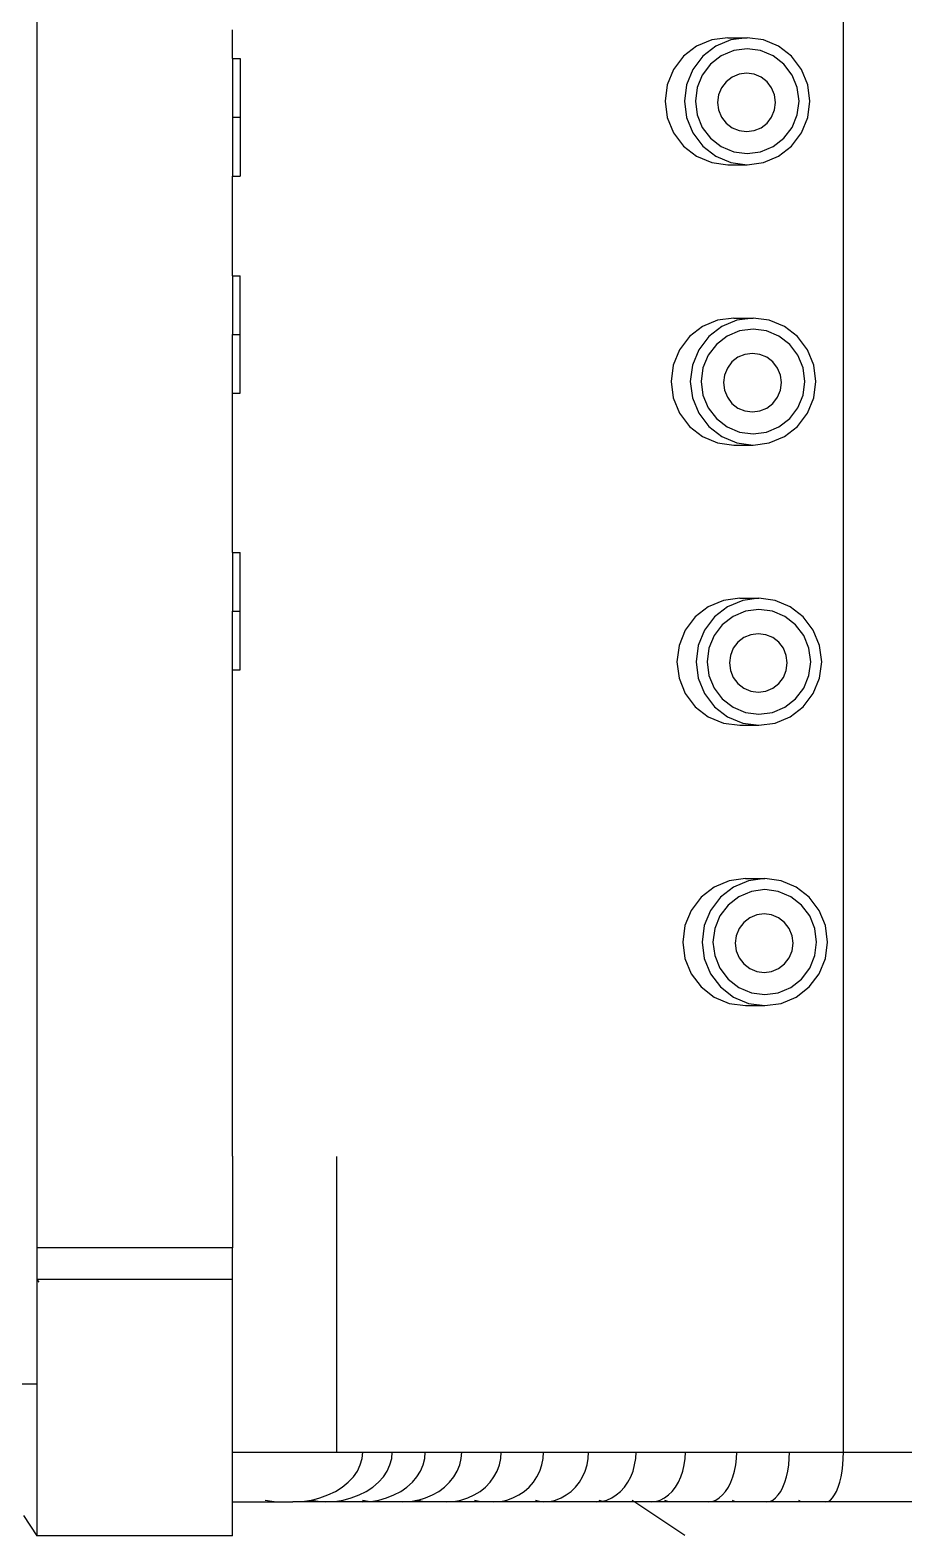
# Model space of a CAD drawing. Header units: millimetres. Extents: x 1380494 to 2061523, y -305664 to -174999.
# Drawn here: x 2013966.8 to 2014084.4, y -276648.5 to -276446 of the extents above; entities that cross this region are included whole.
import ezdxf

# ---------------------------------------------------------------- set-up
doc = ezdxf.new("R2010")
doc.units = ezdxf.units.MM
doc.header["$LTSCALE"] = 600
doc.header["$MEASUREMENT"] = 0
doc.layers.add('medical equipment', color=171, linetype='Continuous', lineweight=25)

msp = doc.modelspace()

# ---------------------------------------------------------------- linework, layer by layer
at = {"layer": 'medical equipment'}
for p, q in [((2014076.2979, -276637.2354), (2014076.2979, -276192.2024)), ((2013967.7268, -276205.7427), (2013967.7268, -276609.7352)), ((2013994.0664, -276449.7871), (2013994.0664, -276445.9402)), ((2014060.7608, -276446.9867), (2014058.5738, -276447.2777)), ((2014060.7608, -276446.9867), (2014063.3495, -276446.9867)), ((2014063.3495, -276446.9867), (2014061.1625, -276447.2777)), ((2014065.5365, -276447.2777), (2014063.3495, -276446.9867)), ((2014056.5358, -276448.1311), (2014054.7858, -276449.4885)), ((2014058.5738, -276447.2777), (2014056.5358, -276448.1311)), ((2014059.1245, -276448.1311), (2014057.3744, -276449.4885)), ((2014061.1625, -276447.2777), (2014059.1245, -276448.1311)), ((2014061.5438, -276448.7164), (2014059.8612, -276449.4209)), ((2014063.3495, -276448.4761), (2014061.5438, -276448.7164)), ((2014065.1551, -276448.7164), (2014063.3495, -276448.4761)), ((2014066.8378, -276449.4209), (2014065.1551, -276448.7164)), ((2014067.5745, -276448.1311), (2014065.5365, -276447.2777)), ((2014069.3245, -276449.4885), (2014067.5745, -276448.1311)), ((2013994.0664, -276449.7871), (2013995.12, -276449.7871)), ((2013994.0664, -276449.7871), (2013994.0664, -276457.689)), ((2013995.12, -276449.7871), (2013995.12, -276457.689)), ((2014054.7858, -276449.4885), (2014053.4429, -276451.2575)), ((2014057.3744, -276449.4885), (2014056.0316, -276451.2575)), ((2014058.4163, -276450.5416), (2014057.3076, -276452.0022)), ((2014059.8612, -276449.4209), (2014058.4163, -276450.5416)), ((2014068.2827, -276450.5416), (2014066.8378, -276449.4209)), ((2014069.3914, -276452.0022), (2014068.2827, -276450.5416)), ((2014070.6674, -276451.2575), (2014069.3245, -276449.4885)), ((2014053.4429, -276451.2575), (2014052.5988, -276453.3176)), ((2014056.0316, -276451.2575), (2014055.1874, -276453.3176)), ((2014057.3076, -276452.0022), (2014056.6106, -276453.7031)), ((2014060.5102, -276452.8987), (2014059.8911, -276453.7142)), ((2014061.317, -276452.2729), (2014060.5102, -276452.8987)), ((2014062.2566, -276451.8795), (2014061.317, -276452.2729)), ((2014063.2649, -276451.7453), (2014062.2566, -276451.8795)), ((2014064.2731, -276451.8795), (2014063.2649, -276451.7453)), ((2014065.2127, -276452.2729), (2014064.2731, -276451.8795)), ((2014066.0195, -276452.8987), (2014065.2127, -276452.2729)), ((2014066.6386, -276453.7142), (2014066.0195, -276452.8987)), ((2014070.0883, -276453.7031), (2014069.3914, -276452.0022)), ((2014071.5115, -276453.3176), (2014070.6674, -276451.2575)), ((2014052.5988, -276453.3176), (2014052.3108, -276455.5283)), ((2014055.1874, -276453.3176), (2014054.8995, -276455.5283)), ((2014056.6106, -276453.7031), (2014056.3729, -276455.5283)), ((2014059.502, -276454.664), (2014059.3692, -276455.6831)), ((2014059.8911, -276453.7142), (2014059.502, -276454.664)), ((2014067.0277, -276454.664), (2014066.6386, -276453.7142)), ((2014067.1605, -276455.6831), (2014067.0277, -276454.664)), ((2014070.326, -276455.5283), (2014070.0883, -276453.7031)), ((2014071.7995, -276455.5283), (2014071.5115, -276453.3176)), ((2014052.3108, -276455.5283), (2014052.5988, -276457.739)), ((2014054.8995, -276455.5283), (2014055.1874, -276457.739)), ((2014056.3729, -276455.5283), (2014056.6106, -276457.3536)), ((2014059.3692, -276455.6831), (2014059.502, -276456.7023)), ((2014059.502, -276456.7023), (2014059.8911, -276457.6521)), ((2014066.6386, -276457.6521), (2014067.0277, -276456.7023)), ((2014067.0277, -276456.7023), (2014067.1605, -276455.6831)), ((2014070.0883, -276457.3536), (2014070.326, -276455.5283)), ((2014071.5115, -276457.739), (2014071.7995, -276455.5283)), ((2013994.0664, -276457.689), (2013995.12, -276457.689)), ((2013994.0664, -276457.689), (2013994.0664, -276465.5909)), ((2013995.12, -276457.689), (2013995.12, -276465.5909)), ((2014052.5988, -276457.739), (2014053.4429, -276459.7991)), ((2014055.1874, -276457.739), (2014056.0316, -276459.7991)), ((2014056.6106, -276457.3536), (2014057.3076, -276459.0544)), ((2014057.3076, -276459.0544), (2014058.4163, -276460.515)), ((2014059.8911, -276457.6521), (2014060.5102, -276458.4676)), ((2014060.5102, -276458.4676), (2014061.317, -276459.0934)), ((2014061.317, -276459.0934), (2014062.2566, -276459.4868)), ((2014064.2731, -276459.4868), (2014065.2127, -276459.0934)), ((2014065.2127, -276459.0934), (2014066.0195, -276458.4676)), ((2014066.0195, -276458.4676), (2014066.6386, -276457.6521)), ((2014068.2827, -276460.515), (2014069.3914, -276459.0544)), ((2014069.3914, -276459.0544), (2014070.0883, -276457.3536)), ((2014070.6674, -276459.7991), (2014071.5115, -276457.739)), ((2014053.4429, -276459.7991), (2014054.7858, -276461.5681)), ((2014056.0316, -276459.7991), (2014057.3744, -276461.5681)), ((2014058.4163, -276460.515), (2014059.8612, -276461.6357)), ((2014062.2566, -276459.4868), (2014063.2649, -276459.621)), ((2014063.2649, -276459.621), (2014064.2731, -276459.4868)), ((2014066.8378, -276461.6357), (2014068.2827, -276460.515)), ((2014069.3245, -276461.5681), (2014070.6674, -276459.7991)), ((2014054.7858, -276461.5681), (2014056.5358, -276462.9256)), ((2014056.5358, -276462.9256), (2014058.5738, -276463.7789)), ((2014057.3744, -276461.5681), (2014059.1245, -276462.9256)), ((2014059.1245, -276462.9256), (2014061.1625, -276463.7789)), ((2014059.8612, -276461.6357), (2014061.5438, -276462.3402)), ((2014061.5438, -276462.3402), (2014063.3495, -276462.5805)), ((2014063.3495, -276462.5805), (2014065.1551, -276462.3402)), ((2014065.1551, -276462.3402), (2014066.8378, -276461.6357)), ((2014065.5365, -276463.7789), (2014067.5745, -276462.9256)), ((2014067.5745, -276462.9256), (2014069.3245, -276461.5681)), ((2014058.5738, -276463.7789), (2014060.7608, -276464.0699)), ((2014060.7608, -276464.0699), (2014063.3495, -276464.0699)), ((2014061.1625, -276463.7789), (2014063.3495, -276464.0699)), ((2014063.3495, -276464.0699), (2014065.5365, -276463.7789)), ((2013994.0664, -276465.5909), (2013995.12, -276465.5909)), ((2013994.0664, -276479.0082), (2013994.0664, -276465.5909)), ((2013994.0664, -276479.0082), (2013995.12, -276479.0082)), ((2013994.0664, -276479.0082), (2013994.0664, -276486.9101)), ((2013995.12, -276486.9101), (2013995.12, -276479.0082)), ((2014059.3627, -276484.9777), (2014057.3247, -276485.8311)), ((2014061.5497, -276484.6867), (2014059.3627, -276484.9777)), ((2014061.9514, -276484.9777), (2014059.9134, -276485.8311)), ((2014061.5497, -276484.6867), (2014064.1384, -276484.6867)), ((2014064.1384, -276484.6867), (2014061.9514, -276484.9777)), ((2014066.3254, -276484.9777), (2014064.1384, -276484.6867)), ((2014068.3634, -276485.8311), (2014066.3254, -276484.9777)), ((2013994.0664, -276486.9101), (2013995.12, -276486.9101)), ((2013994.0664, -276494.8119), (2013994.0664, -276486.9101)), ((2013995.12, -276494.8119), (2013995.12, -276486.9101)), ((2014055.5747, -276487.1885), (2014054.2318, -276488.9575)), ((2014057.3247, -276485.8311), (2014055.5747, -276487.1885)), ((2014058.1633, -276487.1885), (2014056.8205, -276488.9575)), ((2014059.9134, -276485.8311), (2014058.1633, -276487.1885)), ((2014060.6501, -276487.1209), (2014059.2052, -276488.2416)), ((2014062.3327, -276486.4164), (2014060.6501, -276487.1209)), ((2014064.1384, -276486.1761), (2014062.3327, -276486.4164)), ((2014065.9441, -276486.4164), (2014064.1384, -276486.1761)), ((2014067.6267, -276487.1209), (2014065.9441, -276486.4164)), ((2014069.0716, -276488.2416), (2014067.6267, -276487.1209)), ((2014070.1134, -276487.1885), (2014068.3634, -276485.8311)), ((2014071.4563, -276488.9575), (2014070.1134, -276487.1885)), ((2014054.2318, -276488.9575), (2014053.3877, -276491.0176)), ((2014056.8205, -276488.9575), (2014055.9763, -276491.0176)), ((2014059.2052, -276488.2416), (2014058.0965, -276489.7022)), ((2014063.0455, -276489.5795), (2014062.106, -276489.9729)), ((2014064.0538, -276489.4453), (2014063.0455, -276489.5795)), ((2014065.062, -276489.5795), (2014064.0538, -276489.4453)), ((2014066.0016, -276489.9729), (2014065.062, -276489.5795)), ((2014070.1803, -276489.7022), (2014069.0716, -276488.2416)), ((2014072.3004, -276491.0176), (2014071.4563, -276488.9575)), ((2014053.3877, -276491.0176), (2014053.0998, -276493.2283)), ((2014055.9763, -276491.0176), (2014055.6884, -276493.2283)), ((2014057.3995, -276491.4031), (2014057.1618, -276493.2283)), ((2014058.0965, -276489.7022), (2014057.3995, -276491.4031)), ((2014060.6801, -276491.4142), (2014060.2909, -276492.3639)), ((2014061.2991, -276490.5987), (2014060.6801, -276491.4142)), ((2014062.106, -276489.9729), (2014061.2991, -276490.5987)), ((2014066.8084, -276490.5987), (2014066.0016, -276489.9729)), ((2014067.4275, -276491.4142), (2014066.8084, -276490.5987)), ((2014067.8167, -276492.3639), (2014067.4275, -276491.4142)), ((2014070.8772, -276491.4031), (2014070.1803, -276489.7022)), ((2014071.115, -276493.2283), (2014070.8772, -276491.4031)), ((2014072.5884, -276493.2283), (2014072.3004, -276491.0176)), ((2014053.0998, -276493.2283), (2014053.3877, -276495.439)), ((2014055.6884, -276493.2283), (2014055.9763, -276495.439)), ((2014057.1618, -276493.2283), (2014057.3995, -276495.0536)), ((2014060.2909, -276492.3639), (2014060.1581, -276493.3831)), ((2014060.1581, -276493.3831), (2014060.2909, -276494.4023)), ((2014067.9494, -276493.3831), (2014067.8167, -276492.3639)), ((2014067.8167, -276494.4023), (2014067.9494, -276493.3831)), ((2014070.8772, -276495.0536), (2014071.115, -276493.2283)), ((2014072.3004, -276495.439), (2014072.5884, -276493.2283)), ((2013994.0664, -276494.8119), (2013995.12, -276494.8119)), ((2013994.0664, -276516.2253), (2013994.0664, -276494.8119)), ((2014053.3877, -276495.439), (2014054.2318, -276497.4991)), ((2014055.9763, -276495.439), (2014056.8205, -276497.4991)), ((2014057.3995, -276495.0536), (2014058.0965, -276496.7544)), ((2014060.2909, -276494.4023), (2014060.6801, -276495.3521)), ((2014060.6801, -276495.3521), (2014061.2991, -276496.1676)), ((2014066.8084, -276496.1676), (2014067.4275, -276495.3521)), ((2014067.4275, -276495.3521), (2014067.8167, -276494.4023)), ((2014070.1803, -276496.7544), (2014070.8772, -276495.0536)), ((2014071.4563, -276497.4991), (2014072.3004, -276495.439)), ((2014054.2318, -276497.4991), (2014055.5747, -276499.2681)), ((2014056.8205, -276497.4991), (2014058.1633, -276499.2681)), ((2014058.0965, -276496.7544), (2014059.2052, -276498.215)), ((2014061.2991, -276496.1676), (2014062.106, -276496.7934)), ((2014062.106, -276496.7934), (2014063.0455, -276497.1868)), ((2014063.0455, -276497.1868), (2014064.0538, -276497.321)), ((2014064.0538, -276497.321), (2014065.062, -276497.1868)), ((2014065.062, -276497.1868), (2014066.0016, -276496.7934)), ((2014066.0016, -276496.7934), (2014066.8084, -276496.1676)), ((2014069.0716, -276498.215), (2014070.1803, -276496.7544)), ((2014070.1134, -276499.2681), (2014071.4563, -276497.4991)), ((2014055.5747, -276499.2681), (2014057.3247, -276500.6256)), ((2014058.1633, -276499.2681), (2014059.9134, -276500.6256)), ((2014059.2052, -276498.215), (2014060.6501, -276499.3357)), ((2014060.6501, -276499.3357), (2014062.3327, -276500.0402)), ((2014065.9441, -276500.0402), (2014067.6267, -276499.3357)), ((2014067.6267, -276499.3357), (2014069.0716, -276498.215)), ((2014068.3634, -276500.6256), (2014070.1134, -276499.2681)), ((2014057.3247, -276500.6256), (2014059.3627, -276501.4789)), ((2014059.3627, -276501.4789), (2014061.5497, -276501.7699)), ((2014059.9134, -276500.6256), (2014061.9514, -276501.4789)), ((2014061.5497, -276501.7699), (2014064.1384, -276501.7699)), ((2014061.9514, -276501.4789), (2014064.1384, -276501.7699)), ((2014062.3327, -276500.0402), (2014064.1384, -276500.2805)), ((2014064.1384, -276500.2805), (2014065.9441, -276500.0402)), ((2014064.1384, -276501.7699), (2014066.3254, -276501.4789)), ((2014066.3254, -276501.4789), (2014068.3634, -276500.6256)), ((2013994.0664, -276516.2253), (2013995.12, -276516.2253)), ((2013994.0664, -276516.2253), (2013994.0664, -276524.1272)), ((2013995.12, -276524.1272), (2013995.12, -276516.2253)), ((2014058.1136, -276523.5311), (2014056.3636, -276524.8885)), ((2014060.1516, -276522.6777), (2014058.1136, -276523.5311)), ((2014060.7023, -276523.5311), (2014058.9523, -276524.8885)), ((2014062.3386, -276522.3867), (2014060.1516, -276522.6777)), ((2014062.7403, -276522.6777), (2014060.7023, -276523.5311)), ((2014062.3386, -276522.3867), (2014064.9273, -276522.3867)), ((2014064.9273, -276522.3867), (2014062.7403, -276522.6777)), ((2014064.9273, -276523.8761), (2014063.1216, -276524.1164)), ((2014067.1143, -276522.6777), (2014064.9273, -276522.3867)), ((2014066.733, -276524.1164), (2014064.9273, -276523.8761)), ((2014069.1523, -276523.5311), (2014067.1143, -276522.6777)), ((2014070.9023, -276524.8885), (2014069.1523, -276523.5311)), ((2013994.0664, -276524.1272), (2013995.12, -276524.1272)), ((2013994.0664, -276532.029), (2013994.0664, -276524.1272)), ((2013995.12, -276532.029), (2013995.12, -276524.1272)), ((2014056.3636, -276524.8885), (2014055.0207, -276526.6575)), ((2014058.9523, -276524.8885), (2014057.6094, -276526.6575)), ((2014059.9941, -276525.9416), (2014058.8854, -276527.4022)), ((2014061.439, -276524.8209), (2014059.9941, -276525.9416)), ((2014063.1216, -276524.1164), (2014061.439, -276524.8209)), ((2014068.4156, -276524.8209), (2014066.733, -276524.1164)), ((2014069.8605, -276525.9416), (2014068.4156, -276524.8209)), ((2014070.9692, -276527.4022), (2014069.8605, -276525.9416)), ((2014072.2452, -276526.6575), (2014070.9023, -276524.8885)), ((2014055.0207, -276526.6575), (2014054.1766, -276528.7176)), ((2014057.6094, -276526.6575), (2014056.7652, -276528.7176)), ((2014058.8854, -276527.4022), (2014058.1884, -276529.1031)), ((2014062.8949, -276527.6728), (2014062.0881, -276528.2986)), ((2014063.8344, -276527.2795), (2014062.8949, -276527.6728)), ((2014064.8427, -276527.1453), (2014063.8344, -276527.2795)), ((2014065.8509, -276527.2795), (2014064.8427, -276527.1453)), ((2014066.7905, -276527.6728), (2014065.8509, -276527.2795)), ((2014067.5973, -276528.2986), (2014066.7905, -276527.6728)), ((2014071.6661, -276529.1031), (2014070.9692, -276527.4022)), ((2014073.0893, -276528.7176), (2014072.2452, -276526.6575)), ((2014054.1766, -276528.7176), (2014053.8887, -276530.9283)), ((2014056.7652, -276528.7176), (2014056.4773, -276530.9283)), ((2014058.1884, -276529.1031), (2014057.9507, -276530.9283)), ((2014061.0798, -276530.0639), (2014060.9471, -276531.0831)), ((2014061.469, -276529.1142), (2014061.0798, -276530.0639)), ((2014062.0881, -276528.2986), (2014061.469, -276529.1142)), ((2014068.2164, -276529.1142), (2014067.5973, -276528.2986)), ((2014068.6056, -276530.0639), (2014068.2164, -276529.1142)), ((2014068.7383, -276531.0831), (2014068.6056, -276530.0639)), ((2014071.9039, -276530.9283), (2014071.6661, -276529.1031)), ((2014073.3773, -276530.9283), (2014073.0893, -276528.7176)), ((2013994.0664, -276532.029), (2013995.12, -276532.029)), ((2013994.0664, -276597.442), (2013994.0664, -276532.029)), ((2014053.8887, -276530.9283), (2014054.1766, -276533.139)), ((2014056.4773, -276530.9283), (2014056.7652, -276533.139)), ((2014057.9507, -276530.9283), (2014058.1884, -276532.7536)), ((2014060.9471, -276531.0831), (2014061.0798, -276532.1023)), ((2014061.0798, -276532.1023), (2014061.469, -276533.0521)), ((2014068.2164, -276533.0521), (2014068.6056, -276532.1023)), ((2014068.6056, -276532.1023), (2014068.7383, -276531.0831)), ((2014071.6661, -276532.7536), (2014071.9039, -276530.9283)), ((2014073.0893, -276533.139), (2014073.3773, -276530.9283)), ((2014054.1766, -276533.139), (2014055.0207, -276535.1991)), ((2014056.7652, -276533.139), (2014057.6094, -276535.1991)), ((2014058.1884, -276532.7536), (2014058.8854, -276534.4544)), ((2014061.469, -276533.0521), (2014062.0881, -276533.8676)), ((2014062.0881, -276533.8676), (2014062.8949, -276534.4934)), ((2014066.7905, -276534.4934), (2014067.5973, -276533.8676)), ((2014067.5973, -276533.8676), (2014068.2164, -276533.0521)), ((2014070.9692, -276534.4544), (2014071.6661, -276532.7536)), ((2014072.2452, -276535.1991), (2014073.0893, -276533.139)), ((2014055.0207, -276535.1991), (2014056.3636, -276536.9681)), ((2014057.6094, -276535.1991), (2014058.9523, -276536.9681)), ((2014058.8854, -276534.4544), (2014059.9941, -276535.915)), ((2014059.9941, -276535.915), (2014061.439, -276537.0357)), ((2014062.8949, -276534.4934), (2014063.8344, -276534.8868)), ((2014063.8344, -276534.8868), (2014064.8427, -276535.021)), ((2014064.8427, -276535.021), (2014065.8509, -276534.8868)), ((2014065.8509, -276534.8868), (2014066.7905, -276534.4934)), ((2014068.4156, -276537.0357), (2014069.8605, -276535.915)), ((2014069.8605, -276535.915), (2014070.9692, -276534.4544)), ((2014070.9023, -276536.9681), (2014072.2452, -276535.1991)), ((2014056.3636, -276536.9681), (2014058.1136, -276538.3256)), ((2014058.9523, -276536.9681), (2014060.7023, -276538.3256)), ((2014061.439, -276537.0357), (2014063.1216, -276537.7402)), ((2014063.1216, -276537.7402), (2014064.9273, -276537.9805)), ((2014064.9273, -276537.9805), (2014066.733, -276537.7402)), ((2014066.733, -276537.7402), (2014068.4156, -276537.0357)), ((2014069.1523, -276538.3256), (2014070.9023, -276536.9681)), ((2014058.1136, -276538.3256), (2014060.1516, -276539.1789)), ((2014060.1516, -276539.1789), (2014062.3386, -276539.4699)), ((2014060.7023, -276538.3256), (2014062.7403, -276539.1789)), ((2014062.3386, -276539.4699), (2014064.9273, -276539.4699)), ((2014062.7403, -276539.1789), (2014064.9273, -276539.4699)), ((2014064.9273, -276539.4699), (2014067.1143, -276539.1789)), ((2014067.1143, -276539.1789), (2014069.1523, -276538.3256)), ((2014060.9405, -276560.3777), (2014058.9026, -276561.2311)), ((2014063.1275, -276560.0867), (2014060.9405, -276560.3777)), ((2014063.5292, -276560.3777), (2014061.4912, -276561.2311)), ((2014063.1275, -276560.0867), (2014065.7162, -276560.0867)), ((2014065.7162, -276560.0867), (2014063.5292, -276560.3777)), ((2014067.9032, -276560.3777), (2014065.7162, -276560.0867)), ((2014069.9412, -276561.2311), (2014067.9032, -276560.3777)), ((2014058.9026, -276561.2311), (2014057.1525, -276562.5885)), ((2014061.4912, -276561.2311), (2014059.7412, -276562.5885)), ((2014062.2279, -276562.5209), (2014060.783, -276563.6416)), ((2014063.9105, -276561.8164), (2014062.2279, -276562.5209)), ((2014065.7162, -276561.5761), (2014063.9105, -276561.8164)), ((2014067.5219, -276561.8164), (2014065.7162, -276561.5761)), ((2014069.2045, -276562.5209), (2014067.5219, -276561.8164)), ((2014070.6494, -276563.6416), (2014069.2045, -276562.5209)), ((2014071.6912, -276562.5885), (2014069.9412, -276561.2311)), ((2014055.8097, -276564.3575), (2014054.9655, -276566.4176)), ((2014057.1525, -276562.5885), (2014055.8097, -276564.3575)), ((2014058.3983, -276564.3575), (2014057.5541, -276566.4176)), ((2014059.7412, -276562.5885), (2014058.3983, -276564.3575)), ((2014060.783, -276563.6416), (2014059.6743, -276565.1022)), ((2014071.7581, -276565.1022), (2014070.6494, -276563.6416)), ((2014073.0341, -276564.3575), (2014071.6912, -276562.5885)), ((2014073.8783, -276566.4176), (2014073.0341, -276564.3575)), ((2014054.9655, -276566.4176), (2014054.6776, -276568.6283)), ((2014057.5541, -276566.4176), (2014057.2662, -276568.6283)), ((2014059.6743, -276565.1022), (2014058.9773, -276566.8031)), ((2014062.877, -276565.9986), (2014062.2579, -276566.8142)), ((2014063.6838, -276565.3728), (2014062.877, -276565.9986)), ((2014064.6233, -276564.9795), (2014063.6838, -276565.3728)), ((2014065.6316, -276564.8453), (2014064.6233, -276564.9795)), ((2014066.6398, -276564.9795), (2014065.6316, -276564.8453)), ((2014067.5794, -276565.3728), (2014066.6398, -276564.9795)), ((2014068.3862, -276565.9986), (2014067.5794, -276565.3728)), ((2014069.0053, -276566.8142), (2014068.3862, -276565.9986)), ((2014072.4551, -276566.8031), (2014071.7581, -276565.1022)), ((2014074.1662, -276568.6283), (2014073.8783, -276566.4176)), ((2014058.9773, -276566.8031), (2014058.7396, -276568.6283)), ((2014061.8687, -276567.7639), (2014061.736, -276568.7831)), ((2014062.2579, -276566.8142), (2014061.8687, -276567.7639)), ((2014069.3945, -276567.7639), (2014069.0053, -276566.8142)), ((2014069.5272, -276568.7831), (2014069.3945, -276567.7639)), ((2014072.6928, -276568.6283), (2014072.4551, -276566.8031)), ((2014054.6776, -276568.6283), (2014054.9655, -276570.839)), ((2014057.2662, -276568.6283), (2014057.5541, -276570.839)), ((2014058.7396, -276568.6283), (2014058.9773, -276570.4536)), ((2014058.9773, -276570.4536), (2014059.6743, -276572.1544)), ((2014061.736, -276568.7831), (2014061.8687, -276569.8023)), ((2014061.8687, -276569.8023), (2014062.2579, -276570.7521)), ((2014069.0053, -276570.7521), (2014069.3945, -276569.8023)), ((2014069.3945, -276569.8023), (2014069.5272, -276568.7831)), ((2014071.7581, -276572.1544), (2014072.4551, -276570.4536)), ((2014072.4551, -276570.4536), (2014072.6928, -276568.6283)), ((2014073.8783, -276570.839), (2014074.1662, -276568.6283)), ((2014054.9655, -276570.839), (2014055.8097, -276572.8991)), ((2014057.5541, -276570.839), (2014058.3983, -276572.8991)), ((2014059.6743, -276572.1544), (2014060.783, -276573.615)), ((2014062.2579, -276570.7521), (2014062.877, -276571.5676)), ((2014062.877, -276571.5676), (2014063.6838, -276572.1934)), ((2014063.6838, -276572.1934), (2014064.6233, -276572.5868)), ((2014064.6233, -276572.5868), (2014065.6316, -276572.721)), ((2014065.6316, -276572.721), (2014066.6398, -276572.5868)), ((2014066.6398, -276572.5868), (2014067.5794, -276572.1934)), ((2014067.5794, -276572.1934), (2014068.3862, -276571.5676)), ((2014068.3862, -276571.5676), (2014069.0053, -276570.7521)), ((2014070.6494, -276573.615), (2014071.7581, -276572.1544)), ((2014073.0341, -276572.8991), (2014073.8783, -276570.839)), ((2014055.8097, -276572.8991), (2014057.1525, -276574.6681)), ((2014057.1525, -276574.6681), (2014058.9026, -276576.0256)), ((2014058.3983, -276572.8991), (2014059.7412, -276574.6681)), ((2014059.7412, -276574.6681), (2014061.4912, -276576.0256)), ((2014060.783, -276573.615), (2014062.2279, -276574.7357)), ((2014069.2045, -276574.7357), (2014070.6494, -276573.615)), ((2014069.9412, -276576.0256), (2014071.6912, -276574.6681)), ((2014071.6912, -276574.6681), (2014073.0341, -276572.8991)), ((2014058.9026, -276576.0256), (2014060.9405, -276576.8789)), ((2014061.4912, -276576.0256), (2014063.5292, -276576.8789)), ((2014062.2279, -276574.7357), (2014063.9105, -276575.4402)), ((2014063.9105, -276575.4402), (2014065.7162, -276575.6805)), ((2014065.7162, -276575.6805), (2014067.5219, -276575.4402)), ((2014067.5219, -276575.4402), (2014069.2045, -276574.7357)), ((2014067.9032, -276576.8789), (2014069.9412, -276576.0256)), ((2014060.9405, -276576.8789), (2014063.1275, -276577.1699)), ((2014063.1275, -276577.1699), (2014065.7162, -276577.1699)), ((2014063.5292, -276576.8789), (2014065.7162, -276577.1699)), ((2014065.7162, -276577.1699), (2014067.9032, -276576.8789)), ((2013994.0664, -276597.442), (2013994.0664, -276609.7352)), ((2014008.1071, -276637.2354), (2014008.1071, -276597.4523)), ((2013994.0664, -276609.7352), (2013967.7268, -276609.7352)), ((2013967.7268, -276609.7352), (2013967.7268, -276628.0332)), ((2013994.0664, -276637.2354), (2013994.0664, -276609.7352)), ((2013994.0664, -276614.011), (2013967.7268, -276614.011)), ((2013967.7268, -276614.011), (2013967.9862, -276614.3506)), ((2013939.3298, -276628.0332), (2013967.7268, -276628.0332)), ((2013967.7268, -276628.0332), (2013967.7268, -276648.4951)), ((2013994.0664, -276643.9338), (2013994.0664, -276637.2354)), ((2013994.0664, -276637.2354), (2014008.1071, -276637.2354)), ((2014008.1071, -276637.2354), (2014011.5916, -276637.2354)), ((2014011.5117, -276638.0997), (2014011.5916, -276637.2354)), ((2014011.5916, -276637.2354), (2014015.5722, -276637.2354)), ((2014015.4959, -276638.0997), (2014015.5722, -276637.2354)), ((2014015.5722, -276637.2354), (2014020.0254, -276637.2354)), ((2014019.9533, -276638.0997), (2014020.0254, -276637.2354)), ((2014020.0254, -276637.2354), (2014024.9252, -276637.2354)), ((2014024.8578, -276638.0997), (2014024.9252, -276637.2354)), ((2014024.9252, -276637.2354), (2014030.243, -276637.2354)), ((2014030.1806, -276638.0997), (2014030.243, -276637.2354)), ((2014030.243, -276637.2354), (2014035.9477, -276637.2354)), ((2014035.8907, -276638.0997), (2014035.9477, -276637.2354)), ((2014035.9477, -276637.2354), (2014042.0058, -276637.2354)), ((2014041.9545, -276638.0997), (2014042.0058, -276637.2354)), ((2014042.0058, -276637.2354), (2014048.382, -276637.2354)), ((2014048.3367, -276638.0997), (2014048.382, -276637.2354)), ((2014048.382, -276637.2354), (2014055.0389, -276637.2354)), ((2014054.9999, -276638.0997), (2014055.0389, -276637.2354)), ((2014055.0389, -276637.2354), (2014061.9377, -276637.2354)), ((2014061.9052, -276638.0997), (2014061.9377, -276637.2354)), ((2014061.9377, -276637.2354), (2014069.0379, -276637.2354)), ((2014069.0121, -276638.0997), (2014069.0379, -276637.2354)), ((2014069.0379, -276637.2354), (2014076.2979, -276637.2354)), ((2014076.2777, -276638.0997), (2014076.2979, -276637.2354)), ((2014076.2979, -276637.2354), (2014235.2629, -276637.2354)), ((2014010.8798, -276639.7707), (2014011.2731, -276638.9495)), ((2014011.2731, -276638.9495), (2014011.5117, -276638.0997)), ((2014014.8938, -276639.7707), (2014015.2685, -276638.9495)), ((2014015.2685, -276638.9495), (2014015.4959, -276638.0997)), ((2014019.3844, -276639.7707), (2014019.7385, -276638.9495)), ((2014019.7385, -276638.9495), (2014019.9533, -276638.0997)), ((2014024.3254, -276639.7707), (2014024.6567, -276638.9495)), ((2014024.6567, -276638.9495), (2014024.8578, -276638.0997)), ((2014029.6878, -276639.7707), (2014029.9945, -276638.9495)), ((2014029.9945, -276638.9495), (2014030.1806, -276638.0997)), ((2014035.4404, -276639.7707), (2014035.7206, -276638.9495)), ((2014035.7206, -276638.9495), (2014035.8907, -276638.0997)), ((2014041.5494, -276639.7707), (2014041.8015, -276638.9495)), ((2014041.8015, -276638.9495), (2014041.9545, -276638.0997)), ((2014047.9791, -276639.7707), (2014048.2017, -276638.9495)), ((2014048.2017, -276638.9495), (2014048.3367, -276638.0997)), ((2014054.6919, -276639.7707), (2014054.8836, -276638.9495)), ((2014054.8836, -276638.9495), (2014054.9999, -276638.0997)), ((2014061.6486, -276639.7707), (2014061.8083, -276638.9495)), ((2014061.8083, -276638.9495), (2014061.9052, -276638.0997)), ((2014068.8084, -276639.7707), (2014068.9351, -276638.9495)), ((2014068.9351, -276638.9495), (2014069.0121, -276638.0997)), ((2014076.1178, -276639.7707), (2014076.2173, -276638.9495)), ((2014076.2173, -276638.9495), (2014076.2777, -276638.0997)), ((2014008.8504, -276641.929), (2014009.6583, -276641.273)), ((2014009.6583, -276641.273), (2014010.3386, -276640.5496)), ((2014010.3386, -276640.5496), (2014010.8798, -276639.7707)), ((2014012.9596, -276641.929), (2014013.7296, -276641.273)), ((2014013.7296, -276641.273), (2014014.3779, -276640.5496)), ((2014014.3779, -276640.5496), (2014014.8938, -276639.7707)), ((2014017.5568, -276641.929), (2014018.2844, -276641.273)), ((2014018.2844, -276641.273), (2014018.897, -276640.5496)), ((2014018.897, -276640.5496), (2014019.3844, -276639.7707)), ((2014022.6151, -276641.929), (2014023.2959, -276641.273)), ((2014023.2959, -276641.273), (2014023.8692, -276640.5496)), ((2014023.8692, -276640.5496), (2014024.3254, -276639.7707)), ((2014028.1048, -276641.929), (2014028.735, -276641.273)), ((2014028.735, -276641.273), (2014029.2656, -276640.5496)), ((2014029.2656, -276640.5496), (2014029.6878, -276639.7707)), ((2014033.9939, -276641.929), (2014034.5697, -276641.273)), ((2014034.5697, -276641.273), (2014035.0546, -276640.5496)), ((2014035.0546, -276640.5496), (2014035.4404, -276639.7707)), ((2014040.2479, -276641.929), (2014040.766, -276641.273)), ((2014040.766, -276641.273), (2014041.2023, -276640.5496)), ((2014041.2023, -276640.5496), (2014041.5494, -276639.7707)), ((2014046.8303, -276641.929), (2014047.2876, -276641.273)), ((2014047.2876, -276641.273), (2014047.6727, -276640.5496)), ((2014047.6727, -276640.5496), (2014047.9791, -276639.7707)), ((2014053.7024, -276641.929), (2014054.0963, -276641.273)), ((2014054.0963, -276641.273), (2014054.428, -276640.5496)), ((2014054.428, -276640.5496), (2014054.6919, -276639.7707)), ((2014060.8242, -276641.929), (2014061.1524, -276641.273)), ((2014061.1524, -276641.273), (2014061.4287, -276640.5496)), ((2014061.4287, -276640.5496), (2014061.6486, -276639.7707)), ((2014068.154, -276641.929), (2014068.4145, -276641.273)), ((2014068.4145, -276641.273), (2014068.6338, -276640.5496)), ((2014068.6338, -276640.5496), (2014068.8084, -276639.7707)), ((2014075.6043, -276641.929), (2014075.8088, -276641.273)), ((2014075.8088, -276641.273), (2014075.9809, -276640.5496)), ((2014075.9809, -276640.5496), (2014076.1178, -276639.7707)), ((2014004.7654, -276643.6794), (2014005.8051, -276643.3891)), ((2014005.8051, -276643.3891), (2014006.9075, -276642.9959)), ((2014006.9075, -276642.9959), (2014007.9283, -276642.5065)), ((2014007.9283, -276642.5065), (2014008.8504, -276641.929)), ((2014008.9463, -276643.6794), (2014010.0573, -276643.3891)), ((2014010.0573, -276643.3891), (2014011.108, -276642.9959)), ((2014011.108, -276642.9959), (2014012.0808, -276642.5065)), ((2014012.0808, -276642.5065), (2014012.9596, -276641.929)), ((2014013.7647, -276643.6794), (2014014.8144, -276643.3891)), ((2014014.8144, -276643.3891), (2014015.8072, -276642.9959)), ((2014015.8072, -276642.9959), (2014016.7265, -276642.5065)), ((2014016.7265, -276642.5065), (2014017.5568, -276641.929)), ((2014019.0663, -276643.6794), (2014020.0487, -276643.3891)), ((2014020.0487, -276643.3891), (2014020.9778, -276642.9959)), ((2014020.9778, -276642.9959), (2014021.838, -276642.5065)), ((2014021.838, -276642.5065), (2014022.6151, -276641.929)), ((2014024.8202, -276643.6794), (2014025.7294, -276643.3891)), ((2014025.7294, -276643.3891), (2014026.5894, -276642.9959)), ((2014026.5894, -276642.9959), (2014027.3856, -276642.5065)), ((2014027.3856, -276642.5065), (2014028.1048, -276641.929)), ((2014030.9926, -276643.6794), (2014031.8235, -276643.3891)), ((2014031.8235, -276643.3891), (2014032.6092, -276642.9959)), ((2014032.6092, -276642.9959), (2014033.3367, -276642.5065)), ((2014033.3367, -276642.5065), (2014033.9939, -276641.929)), ((2014037.5476, -276643.6794), (2014038.2951, -276643.3891)), ((2014038.2951, -276643.3891), (2014039.002, -276642.9959)), ((2014039.002, -276642.9959), (2014039.6566, -276642.5065)), ((2014039.6566, -276642.5065), (2014040.2479, -276641.929)), ((2014044.4466, -276643.6794), (2014045.1065, -276643.3891)), ((2014045.1065, -276643.3891), (2014045.7305, -276642.9959)), ((2014045.7305, -276642.9959), (2014046.3083, -276642.5065)), ((2014046.3083, -276642.5065), (2014046.8303, -276641.929)), ((2014051.6494, -276643.6794), (2014052.2177, -276643.3891)), ((2014052.2177, -276643.3891), (2014052.7552, -276642.9959)), ((2014052.7552, -276642.9959), (2014053.2529, -276642.5065)), ((2014053.2529, -276642.5065), (2014053.7024, -276641.929)), ((2014059.1139, -276643.6794), (2014059.5873, -276643.3891)), ((2014059.5873, -276643.3891), (2014060.0351, -276642.9959)), ((2014060.0351, -276642.9959), (2014060.4497, -276642.5065)), ((2014060.4497, -276642.5065), (2014060.8242, -276641.929)), ((2014066.7963, -276643.6794), (2014067.1721, -276643.3891)), ((2014067.1721, -276643.3891), (2014067.5276, -276642.9959)), ((2014067.5276, -276642.9959), (2014067.8567, -276642.5065)), ((2014067.8567, -276642.5065), (2014068.154, -276641.929)), ((2014074.5388, -276643.6794), (2014074.8338, -276643.3891)), ((2014074.8338, -276643.3891), (2014075.1127, -276642.9959)), ((2014075.1127, -276642.9959), (2014075.371, -276642.5065)), ((2014075.371, -276642.5065), (2014075.6043, -276641.929)), ((2013994.0664, -276648.4951), (2013994.0664, -276643.9338)), ((2013994.0664, -276643.9338), (2014002.1969, -276643.9338)), ((2013998.483, -276643.6794), (2013999.672, -276643.8632)), ((2014002.1969, -276643.9338), (2014003.4299, -276643.862)), ((2014006.6186, -276643.9338), (2014002.1969, -276643.9338)), ((2014003.4299, -276643.862), (2014004.6394, -276643.6794)), ((2014004.6394, -276643.6794), (2014004.7654, -276643.6794)), ((2014004.7654, -276643.6794), (2014005.8706, -276643.862)), ((2014006.6186, -276643.9338), (2014007.7937, -276643.862)), ((2014011.5652, -276643.9338), (2014006.6186, -276643.9338)), ((2014007.7937, -276643.862), (2014008.9463, -276643.6794)), ((2014011.5652, -276643.9338), (2014012.6066, -276643.862)), ((2014017.008, -276643.9338), (2014011.5652, -276643.9338)), ((2014011.5836, -276643.6794), (2014012.6066, -276643.862)), ((2014012.6066, -276643.862), (2014012.6756, -276643.862)), ((2014012.6756, -276643.862), (2014013.7647, -276643.6794)), ((2014017.008, -276643.9338), (2014018.0471, -276643.862)), ((2014022.9151, -276643.9338), (2014017.008, -276643.9338)), ((2014018.0471, -276643.862), (2014018.8979, -276643.6794)), ((2014018.8979, -276643.6794), (2014018.9785, -276643.6951)), ((2014018.9785, -276643.6951), (2014019.0663, -276643.6794)), ((2014019.0663, -276643.6794), (2014019.8326, -276643.862)), ((2014022.9151, -276643.9338), (2014023.8768, -276643.862)), ((2014029.2519, -276643.9338), (2014022.9151, -276643.9338)), ((2014023.8768, -276643.862), (2014024.8202, -276643.6794)), ((2014026.6654, -276643.6794), (2014027.5064, -276643.862)), ((2014029.2519, -276643.9338), (2014030.1306, -276643.862)), ((2014035.9813, -276643.9338), (2014029.2519, -276643.9338)), ((2014030.1306, -276643.862), (2014030.9926, -276643.6794)), ((2014034.8407, -276643.6794), (2014035.583, -276643.862)), ((2014035.9813, -276643.9338), (2014036.772, -276643.862)), ((2014043.064, -276643.9338), (2014035.9813, -276643.9338)), ((2014036.772, -276643.862), (2014037.5476, -276643.6794)), ((2014043.064, -276643.9338), (2014043.762, -276643.862)), ((2014050.4586, -276643.9338), (2014043.064, -276643.9338)), ((2014043.3759, -276643.6794), (2014043.893, -276643.827)), ((2014043.762, -276643.862), (2014043.893, -276643.827)), ((2014043.893, -276643.827), (2014044.4466, -276643.6794)), ((2014043.893, -276643.827), (2014044.0153, -276643.862)), ((2014047.8532, -276643.6794), (2014048.1283, -276643.862)), ((2014048.2365, -276643.9338), (2014054.9577, -276648.3952)), ((2014050.4586, -276643.9338), (2014051.0598, -276643.862)), ((2014058.1218, -276643.9338), (2014050.4586, -276643.9338)), ((2014051.0598, -276643.862), (2014051.6494, -276643.6794)), ((2014052.2212, -276643.6794), (2014052.7539, -276643.862)), ((2014058.1218, -276643.9338), (2014058.6226, -276643.862)), ((2014066.0088, -276643.9338), (2014058.1218, -276643.9338)), ((2014058.6226, -276643.862), (2014059.1139, -276643.6794)), ((2014061.3248, -276643.6794), (2014061.7476, -276643.862)), ((2014066.0088, -276643.9338), (2014066.4063, -276643.862)), ((2014073.9208, -276643.9338), (2014066.0088, -276643.9338)), ((2014066.4063, -276643.862), (2014066.7963, -276643.6794)), ((2014070.245, -276643.6794), (2014070.5768, -276643.862)), ((2014073.9208, -276643.9338), (2014074.2328, -276643.862)), ((2014101.8639, -276643.9338), (2014073.9208, -276643.9338)), ((2014074.2328, -276643.862), (2014074.5388, -276643.6794)), ((2013965.9292, -276645.7662), (2013967.7268, -276648.4951)), ((2013994.0664, -276648.4951), (2013967.7268, -276648.4951))]:
    msp.add_line(p, q, dxfattribs=at)

doc.saveas('drawing.dxf')
